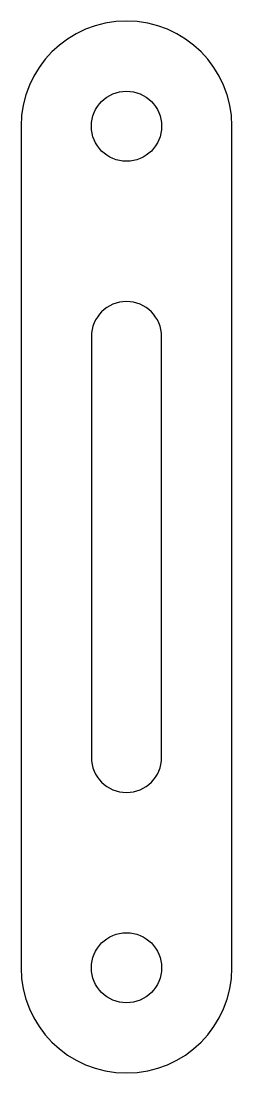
# Model space of a CAD drawing. Header units: millimetres. Extents: x 204.3 to 213.3, y 147.9 to 192.9.
import ezdxf

# ---------------------------------------------------------------- set-up
doc = ezdxf.new("R2010")
doc.units = ezdxf.units.MM
doc.layers.add('Default', color=7, linetype='Continuous')

msp = doc.modelspace()

# ---------------------------------------------------------------- linework, layer by layer
at = {"layer": 'Default', "color": 7, "linetype": 'Continuous'}
for p, q in [((204.251, 188.428), (204.251, 152.428)), ((213.251, 152.428), (213.251, 188.428)), ((207.251, 179.428), (207.251, 161.428)), ((210.251, 161.428), (210.251, 179.428))]:
    msp.add_line(p, q, dxfattribs=at)
for centre in [(208.751, 188.428), (208.751, 152.428)]:
    msp.add_circle(centre, 1.5, dxfattribs=at)
for centre, radius, start, end in [((208.751, 188.428), 4.5, 0, 180), ((208.751, 179.428), 1.5, 0, 180), ((208.751, 161.428), 1.5, 180, 0), ((208.751, 152.428), 4.5, 180, 0)]:
    msp.add_arc(centre, radius, start, end, dxfattribs=at)

doc.saveas('drawing.dxf')
